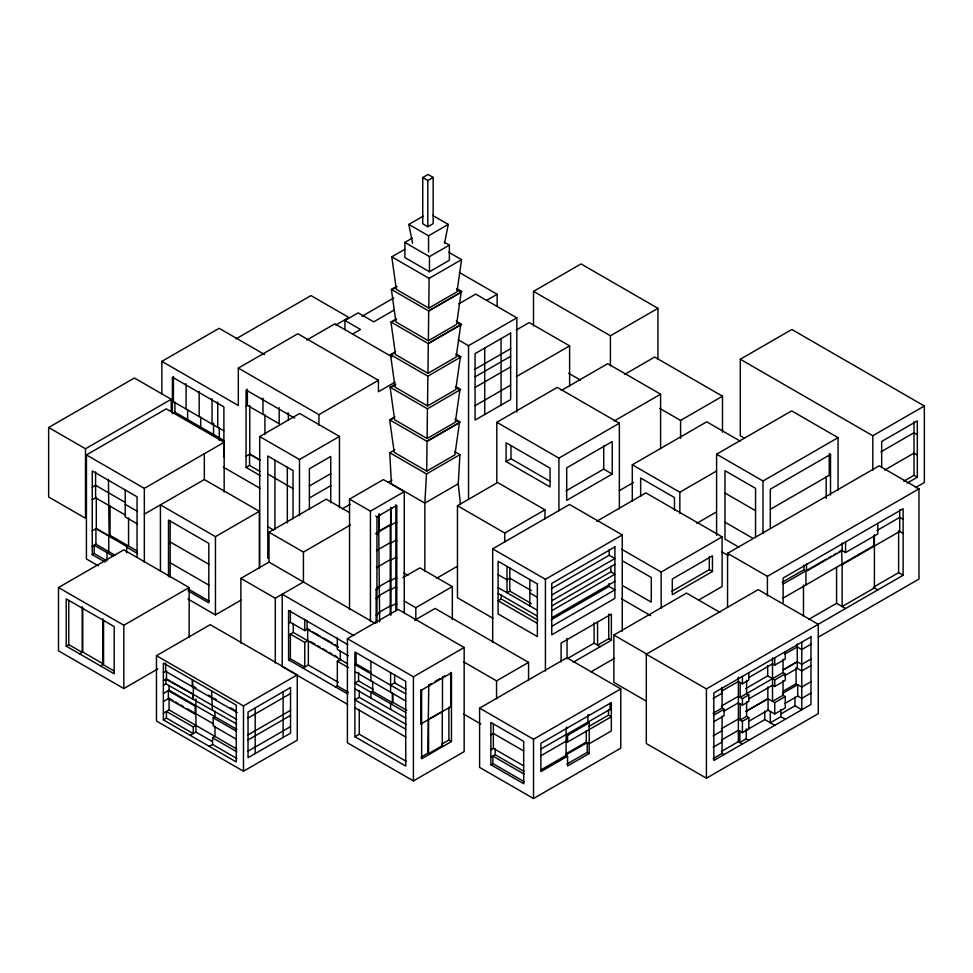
<?xml version="1.0" encoding="UTF-8"?>
<svg xmlns="http://www.w3.org/2000/svg" width="973" height="973" viewBox="0 0 973 973"><rect width="100%" height="100%" fill="white"/><g stroke="black" fill="none" stroke-linecap="round" stroke-linejoin="round"><path stroke-width="1.46" d="M394.88 416.845L389.686 419.849L394.235 452.384L426.697 471.127L427.013 441.389L459.463 422.659L455.437 420.336M395.306 384.238L390.112 387.242L394.661 419.789L427.111 438.519L427.439 408.794L460.764 389.443L455.51 386.415M395.719 351.642L390.526 354.634L395.074 387.181L427.536 405.923L427.852 376.186L461.178 356.836L455.936 353.807M396.145 319.035L390.951 322.027L395.5 354.573L427.962 373.316L428.278 343.578L460.728 324.848L456.69 322.525M396.558 286.427L391.377 289.431L395.926 321.978L428.375 340.708L428.692 310.983L461.141 292.241L457.115 289.918M404.768 249.331L391.791 256.823L396.339 289.37L428.801 308.113L429.117 278.375L461.567 259.645L448.699 252.214M454.671 451.618L459.925 454.646L426.502 473.948L424.836 503.114L424.836 571.419M460.497 504.586L458.247 483.812L459.925 454.646M461.567 259.645L457.018 291.815L428.801 308.113M461.141 292.241L456.592 324.423L428.375 340.708M460.728 324.848L456.167 357.03L427.962 373.316M459.463 422.659L454.914 454.841L426.697 471.127M444.552 243.226L448.261 224.422L432.499 215.313M422.744 177.56L428.084 174.471L433.155 177.402L433.155 223.668L427.816 226.758L422.744 223.826L422.744 177.56L427.816 180.492L433.155 177.402M161.871 394.26L161.871 361.372L219.156 328.302L264.51 354.488M171.236 399.283L85.502 448.784L85.502 518.268L48.65 496.996L48.65 427.5L134.396 377.998L171.236 399.283L171.236 411.36M412.552 243.226L408.842 224.422L423.291 216.079M236.05 338.859L310.983 295.597L348.857 317.466L335.709 325.055M444.211 242.131L449.38 245.111L449.38 260.241L429.458 271.747L404.877 257.553L404.877 242.423L412.357 238.105M408.842 224.422L428.558 235.794L448.261 224.422M185.077 384.457L186.098 383.861L186.098 409.049M172.403 402.323L173.425 401.727L223.729 430.771M404.877 242.423L429.458 256.617L449.38 245.111M98.273 565.812L86.427 558.976L86.427 454.938L166.261 408.842L224.167 442.277L224.167 492.034M161.871 361.372L238.324 405.522L238.324 368.11L297.835 333.751L378.424 380.285L378.424 391.742L395.026 382.158M198.151 391.997L199.173 391.414L199.173 416.602M224.045 440.55L174.933 412.199L172.403 413.671L172.403 377.135L223.899 406.872L223.899 457.249M391.851 289.699L397.033 286.707M306.775 340.051L334.87 323.839L392.058 356.86M344.941 329.592L344.941 320.506L358.173 312.868L373.729 321.856L393.98 310.168M211.032 399.429L212.053 398.845L212.053 424.033M362.114 316.237L393.712 297.993M186.293 420.287L187.619 419.521L187.619 409.597M216.724 402.725L217.745 402.129L217.745 427.317M352.822 333.934L360.509 329.494L344.941 320.506M92.253 487.218L95.585 485.296L125.699 502.676M199.368 427.828L200.693 427.074L200.693 417.137M246.06 406.142L247.385 405.376L279.19 423.741L279.19 407.626M391.426 322.306L396.619 319.314M261.664 399.027L262.99 398.261L262.99 414.389M92.253 499.745L95.585 497.811L125.699 515.204M212.236 435.272L213.561 434.505L213.561 423.158M428.606 310.922L462.029 291.632L456.775 288.604M217.94 438.555L219.266 437.789M458.757 303.904L475.724 294.101L516.821 317.83L516.821 412.029M86.427 454.938L144.332 488.373L224.167 442.277M287.047 413.683L288.373 412.917L288.373 420.251M391 354.914L394.904 352.664M486.67 300.341L497.142 294.296L497.142 306.41M92.253 530.808L96.303 528.473L109.134 535.88L108.417 479.385M259.694 566.882L259.694 436.561L299.684 413.476L339.468 436.439L339.468 507.663M428.181 343.53L461.603 324.24L456.349 321.199M144.332 514.17L204.318 479.543L259.353 511.311L259.353 568.475M246.06 456.191L249.769 454.05L260.168 460.059M137.12 550.986L110.046 535.345L108.757 536.099L108.757 551.63L107.018 552.64L107.018 559.548M238.324 368.11L318.925 414.644L378.424 380.285M533.508 325.931L533.508 291.365L581.039 263.926L657.943 308.332L657.943 359.426M92.253 546.34L95.926 544.223L114.936 555.194M137.059 556.678L137.059 496.802L92.253 470.932L92.253 554.646L94.186 553.528L107.018 560.934M294.637 418.074L246.06 390.015L246.06 467.429L249.538 465.41L259.949 471.419M390.587 387.509L395.78 384.517M458.259 339.772L468.536 345.707L516.821 317.83M126.587 552.822L126.587 547.179L128.558 546.035L128.558 517.928M157.796 668.925L123.826 688.543L58.489 650.828L58.489 587.546L123.826 549.83L189.151 587.546L189.151 637.266M516.201 330.066L529.203 322.562L569.619 345.889L569.619 386.147M259.694 436.561L299.477 459.524L339.468 436.439M168.511 542.91L170.178 541.949L209.171 564.462M475.079 369.205L510.643 348.675M390.161 420.117L394.053 417.867M475.079 376.867L510.643 356.337M427.536 405.923L455.753 389.626L460.302 357.456L456.276 355.121M168.511 563.732L170.178 562.771L209.171 585.284M160.423 571.078L160.423 504.878L215.459 536.646L259.353 511.311M475.079 387.449L510.643 366.906M309.39 485.989L330.747 473.656M516.298 376.673L569.619 345.889M309.39 498.018L330.747 485.685M458.247 483.812L424.836 503.114L391.414 483.812L389.747 452.725L394.88 449.757M475.079 405.68L510.643 385.15M66.213 646.121L114.194 673.815L114.194 626.588L66.213 598.881L66.213 646.121L68.779 644.625L82.182 652.36L82.182 606.617M427.111 438.519L455.328 422.233L459.876 390.051L455.851 387.728M375.201 623.438L268.998 562.126L268.998 532.219L326.259 499.149L349.21 512.406M426.928 441.341L460.338 422.051L455.096 419.01M533.508 291.365L610.412 335.77L657.943 308.332M58.489 587.546L123.826 625.262L189.151 587.546M79.604 653.856L82.754 652.044L103.564 664.06L103.564 619.777M349.538 609.56L349.538 499.125L383.362 479.592L404.257 491.657L404.257 613.026M342.399 508.745L350.231 504.233M388.057 482.389L391.973 480.127M496.826 482.401L496.826 422.282L557.274 387.388L619.363 423.231L619.363 508.903M561.312 390.477L607.736 363.671L660.606 394.199L660.606 448.675M240.866 643.202L240.866 578.376L268.998 562.126M100.426 665.873L103.564 664.06M349.538 499.125L370.433 511.19L404.257 491.657M268.998 532.219L303.43 552.092L350.28 525.043M375.7 516.091L376.952 516.821L396.789 505.364L396.789 609.974M624.532 374.447L654.659 357.055L722.501 396.218L722.501 432.17M187.947 599.003L215.459 614.887L241.28 599.976M156.471 655.693L210.241 624.654L297.264 674.885L297.264 740.173L243.481 771.224L156.471 720.993L156.471 655.693L243.481 705.936L297.264 674.885M379.665 621.881L378.752 531.27L390.246 524.642L391 525.079L395.853 522.282L396.789 522.829M506.094 461.567L550.061 486.95L550.061 468.147L506.094 442.764L506.094 461.567L510.983 458.745L549.769 481.149M240.866 578.376L275.286 598.249L303.43 582L303.43 552.092M163.367 672.659L166.505 670.835L166.505 678.911L236.84 719.521M376.417 550.596L390.246 542.606L391 543.043L395.853 540.246L396.789 540.793M492.934 618.256L457.456 597.775L457.456 505.729L497.641 482.523L544.941 509.84L544.941 518.889M163.367 680.735L166.505 678.911M614.182 421.005L660.606 394.199M163.367 685.308L165.909 683.849L236.84 724.107M496.826 422.282L558.916 458.125L619.363 423.231M376.417 567.66L390.246 559.67L391 560.107L395.853 557.31L396.789 557.857M744.223 438.045L740.295 435.77L740.295 359.244L791.84 329.482L924.35 405.984L924.35 482.511L915.325 487.728M163.367 693.542L169.083 690.234L236.853 729.361M288.58 623.328L290.368 622.294L304.756 630.613L307.675 628.923L310.278 630.431M163.367 701.569L169.083 698.273L172.914 700.487M195.889 687.802L193.335 686.33L192.435 686.853L192.435 680.005M288.58 635.126L293.274 632.414L347.592 663.781M376.417 588.118L390.246 580.139L391 580.577L395.853 577.78L396.789 578.327M165.909 683.849L165.909 679.263L193.335 694.406M376.15 622.44L376.15 589.322L379.665 587.303M163.367 713.221L169.083 709.925L236.853 749.052M402.919 577.67L419.862 567.879L452.323 586.622L452.323 619.619M659.706 408.368L680.577 420.421L722.501 396.218M163.367 719.874L236.269 761.956L236.269 705.157L163.367 663.063L163.367 719.874L166.432 718.098L193.262 733.593L193.262 726.94L166.432 711.458L166.432 718.098M565.982 490.915L603.71 469.132L612.236 474.058L612.236 441.56L566.7 467.855L566.7 500.341L612.236 474.058M304.756 642.411L304.756 667.101L290.368 658.794L290.368 634.104L304.756 642.411L307.675 640.733L307.675 628.923M195.914 713.768L195.196 714.182L168.365 698.687L168.365 690.648L195.196 706.143L195.914 705.729M457.456 505.729L504.768 533.034L544.941 509.84M347.787 644.625L288.58 610.448L288.58 659.816L290.368 658.794M632.292 501.131L632.292 464.778L706.739 421.808L740.137 441.085M436.585 578.29L457.468 566.237M492.679 642.156L492.679 548.845L569.521 504.476L622.27 534.931L622.27 631.258M193.262 726.94L195.914 725.42M347.41 638.677L398.152 609.378L464.157 647.495L464.157 751.618L413.416 780.918L347.41 742.8L347.41 638.677L413.416 676.794L464.157 647.495M236.317 739.188L213.184 725.834L213.184 717.794L214.997 716.748L214.997 711.263M302.968 668.123L308.356 665.021L338.324 682.328M190.197 735.357L195.914 732.061L212.455 741.608M404.257 601.034L415.812 607.699L452.323 586.622M619.339 490.66L633.52 482.474M348.346 692.265L337.327 685.904L337.327 661.214L340.927 659.147M414.62 620.263L435.101 608.429L528.57 662.394L528.57 680.297M236.998 758.575L212.576 744.479L212.576 737.826L214.997 736.427L214.997 726.235M248.042 718.074L290.526 693.542M596.631 521.333L645.902 492.897L722.1 536.889L722.1 586.524L698.76 599.988M209.28 746.376L212.576 744.479M716.602 535.369L716.602 454.209L791.669 410.874L838.057 437.655L838.057 490.258M370.895 672.379L356.118 663.854L354.902 664.559L405.729 693.895M248.042 734.883L290.526 710.351M335.551 686.938L337.327 685.904M248.042 739.954L290.526 715.423M632.292 464.778L679.823 492.229L716.396 471.114M531.343 603.552L509.803 591.122L507.006 592.739L507.006 566.408M373.352 689.468L358.575 680.942L354.902 683.058L405.729 712.406M537.838 620.117L501.217 598.979L498.115 600.767L537.351 623.413M492.679 548.845L545.427 579.3L622.27 534.931M248.042 751.18L290.526 726.649M406.179 724.423L359.256 697.337L354.902 699.855L405.729 729.203M392.338 692.654L392.338 702.664L372.659 691.292L370.908 692.302L370.908 698.042M551.338 588.665L609.207 555.255L614.887 558.538L551.752 594.99M390.599 685.162L394.649 682.827L405.996 689.37M551.752 600.779L614.887 564.328M716.602 454.209L762.99 481.003L838.057 437.655M551.606 606.045L610.801 571.869L614.887 574.24L551.752 610.679M696.802 523.304L716.396 512.005M406.775 710.339L392.91 702.336L390.599 703.674L390.599 709.414M421.054 757.128L427.828 753.211L428.777 685.053L431.27 683.618M435.004 681.465L439.991 678.582M443.238 746.279L442.289 745.732L428.582 753.649L428.582 719.302L442.484 711.494L442.484 677.147L444.831 675.785M421.625 690.064L451.472 672.83L451.472 741.535L421.625 758.758L421.625 690.064L420.871 689.626L420.871 723.973L421.625 724.411M830.516 495.05L830.516 454.415L770.3 489.176L770.3 528.351M551.752 617.794L614.887 581.355M551.107 619.862L608.976 586.451L614.887 589.857L551.752 626.308M740.295 359.244L872.805 435.746L924.35 405.984M354.902 736.731L405.729 766.067L405.729 681.368L354.902 652.019L354.902 736.731L359.256 734.214L406.179 761.3M621.747 549.307L661.166 572.063L722.1 536.889M770.361 509.293L829.276 475.274L830.516 476.004M880.893 451.861L913.988 432.754L917.32 434.676M420.871 723.973L450.706 706.751L451.472 707.176M463.647 661.871L496.558 680.869L528.57 662.394M727.561 607.468L727.561 553.333L879.13 465.824L918.974 488.835L918.974 579.057L818.366 637.145M671.759 591.365L709.317 569.679L712.455 571.492L712.455 555.838L672.307 579.02L672.307 594.673L712.455 571.492M884.712 470.02L913.988 453.114L917.32 455.048M479.592 708.137L566.845 657.76L620.774 688.896L620.774 748.152L533.52 798.529L479.592 767.393L479.592 708.137L533.52 739.273L620.774 688.896M600.207 646.68L594.102 643.153L567.077 658.77L567.004 638.446M645.938 700.937L613.854 682.414L613.854 635.053L686.524 593.092L719.898 612.358M561.093 661.993L561.093 643.104L611.385 614.072L611.385 640.222L608.733 638.689L597.556 645.148L597.556 621.905M573.17 662.285L611.385 640.222M441.839 744.114L448.894 740.052L451.472 741.535M903.795 481.197L913.988 475.323L917.32 477.244L917.32 420.871L881.684 441.45L881.684 466.894M907.128 483.119L917.32 477.244M591.012 671.881L614.462 658.344M490.854 734.895L493.36 733.46L523.571 750.901M727.561 553.333L767.405 576.344L918.974 488.835M646.303 654.221L758.174 589.626L818.281 624.325L818.281 713.623L706.41 778.218L646.303 743.518L646.303 654.221L706.41 688.92L706.41 778.218M490.854 749.83L493.36 748.383L523.571 765.824M782.292 582.231L803.966 569.728L806.508 571.187L842.144 550.621L842.144 543.043M782.985 584.104L805.936 570.859L805.936 584.919M807.213 570.129L826.308 559.098M828.85 557.638L831.392 556.167M833.934 554.695L836.488 553.223M839.03 551.752L841.572 550.292L845.549 552.579L877.804 533.958L877.804 523.365M876.928 530.528L899.709 517.381L903.126 519.339M490.854 757.213L495.172 754.72L524.07 771.407M490.854 764.754L523.693 783.715L523.693 741.377L490.854 722.428L490.854 764.754L492.861 763.598L524.386 781.793M782.985 598.176L873.827 545.731L873.827 535.88M841.572 550.292L842.144 564.681L899.709 531.44L899.709 509.803M540.696 749.161L566.104 734.506L567.575 735.357L589.2 722.866L589.2 753.491L567.575 765.982L567.575 756.228L565.605 755.097L587.23 742.606L587.23 752.36L566.882 764.109M566.286 734.615L610.059 709.341L611.348 710.083M588.969 726.405L608.502 715.131L611.348 716.773L567.575 742.034L566.104 741.183L540.696 755.851M565.933 753.807L586.281 742.058L589.2 743.749L611.348 730.954L611.348 702.579L540.903 743.25L540.903 771.625L567.575 756.228M540.696 770.044L566.104 755.376L566.104 728.497M808.575 619.485L836.573 603.321L845.549 608.502M874.569 586.549L898.614 572.659L903.126 575.262L706.41 688.92M784.53 654.257L797.215 646.936L801.764 649.55L810.959 644.248M721.334 691.304L738.373 681.477L742.423 683.812L748.833 680.115L748.833 672.732M749.186 677.33L772.513 663.866L774.739 665.155L785.272 659.074L785.272 651.691M713.1 698.432L722.075 693.25M745.671 688.604L767.697 675.882L774.739 679.957L785.272 673.875L785.272 680.431L774.739 686.5L772.513 685.211L749.186 698.675M783.265 669.789L797.215 661.737L801.764 664.352L810.959 659.037M783.374 669.85L797.325 661.798M721.334 706.106L738.373 696.279L742.423 698.614L748.833 694.917L748.833 701.46L742.423 705.17L738.373 702.822L723.961 711.141M785.272 673.875L783.034 672.586L740.185 697.325L740.185 682.523M713.1 713.233L722.075 708.04L724.082 709.208L724.082 715.751L713.817 721.674M713.817 715.131L724.082 709.208M784.652 675.676L797.325 668.354L797.215 643.98M810.959 665.593L801.764 670.908L796.084 667.624L796.084 683.764L783.399 691.085M745.829 711.385L767.855 698.663L774.739 702.64L785.272 696.559L785.272 707.906L774.739 713.987L768.074 710.144L748.651 721.358M746.06 711.506L768.074 698.796L768.074 710.144M721.334 728.801L738.373 718.962L742.423 721.309L748.833 717.6L748.833 728.947L742.423 732.645L738.373 730.309L721.334 740.137M782.487 693.494L797.702 684.7L797.702 696.048L785.029 703.37M748.833 717.6L746.595 716.31L740.185 720.02L740.185 703.88M785.272 696.559L783.034 695.269L772.513 701.351L772.513 657.955M713.1 735.916L722.075 730.735M810.959 681.732L801.764 687.047L796.084 683.764M713.1 747.264L722.075 742.083M745.354 730.796L764.778 719.582L774.739 725.335M810.959 693.08L801.764 698.395L797.702 696.048M781.027 713.878L794.977 705.826L801.764 709.731L801.764 642.168M785.272 719.254L780.845 716.7L770.312 722.781L770.312 711.433M721.334 751.484L738.373 741.657L742.423 743.992M748.833 740.295L746.255 738.799L739.845 742.508L739.845 731.161M713.1 758.612L722.075 753.43L724.082 754.586M829.276 453.686L830.516 454.415M459.317 272.452L497.142 294.296M903.126 533.411L898.614 530.808L898.614 572.659M391.791 256.823L429.117 278.375M873.304 545.427L874.399 546.06M568.706 373.304L580.431 380.078M391.377 289.431L428.692 310.983M724.994 493.043L755.559 510.691M873.304 587.278L877.804 589.881M390.951 322.027L428.278 343.578M724.994 522.209L753.005 538.373M739.006 547.227L724.994 539.151L724.994 470.713L755.559 488.349L755.559 536.938M390.526 354.634L427.852 376.186M721.759 551.861L728.193 555.583M390.112 387.242L427.439 408.794M389.686 419.849L427.013 441.389M622.647 560.959L651.278 577.5L651.278 602.153L622.647 585.624M389.747 452.725L426.502 473.948M621.747 598.942L650.645 615.629M748.833 694.917L746.595 693.627L746.595 680.297M613.854 635.053L647.215 654.318M390.659 507.407L391.949 508.149M531.343 590.623L509.803 578.193L507.006 579.811L498.115 574.678M529.799 592.971L537.351 597.325M378.752 531.27L379.166 514.048L380.455 514.79M498.115 587.607L537.351 610.253M498.115 593.433L537.351 616.079M259.949 460.193L249.538 454.184L249.538 465.41M376.952 534.286L375.7 533.557L390.659 524.873L390.659 508.867M267.782 474.021L293.031 488.604M246.06 467.429L260.363 475.688M223.376 467.149L260.022 488.3M403.941 573.012L407.857 575.274M396.789 587.4L395.853 586.853L391 589.65L390.246 589.212L378.752 595.841L379.665 596.364L376.15 598.395L376.952 598.857M267.782 526.673L273.729 530.115M376.15 589.322L376.952 589.784M396.789 604.087L395.853 603.552L391 606.337L390.246 605.899L378.752 612.54L379.665 613.063L376.15 615.094L376.952 615.544M587.911 714.62L589.2 715.362M589.2 722.866L587.911 722.124L587.911 716.116M48.65 427.5L85.502 448.784M566.286 727.111L567.575 727.853M587.23 752.36L589.2 753.491M442.484 677.147L443.238 677.585M353.99 635.685L282.219 594.248L282.219 666.627L347.47 704.294M125.225 504.367L137.461 511.433M428.777 685.053L429.531 685.491M137.461 523.961L125.225 516.894L125.225 489.577M463.647 714.085L480.771 723.973M312.88 631.939L320.701 636.451M323.304 637.947L332.425 643.214M335.04 644.722L337.643 646.23M338.373 647.313L307.103 629.251L307.103 620.665M348.346 655.778L337.327 649.417L337.327 637.96M310.959 641.839L314.863 644.09M317.478 645.598L320.081 647.106M322.683 648.614L326.6 650.864M329.202 652.372L331.805 653.88M334.408 655.376L337.023 656.884M337.327 661.214L348.346 667.575M354.902 671.625L405.729 700.974M524.386 774.253L492.861 756.057L492.861 763.598M127.268 546.777L95.926 528.692L95.926 544.223M126.587 547.179L137.607 553.528M188.373 589.115L209.171 601.119M188.008 590.818L208.806 602.834L208.806 543.36L168.511 520.093L168.511 576.685M354.902 688.811L405.729 718.147M113.184 556.191L94.186 545.221L94.186 553.528M288.58 659.816L347.787 694.004M92.253 554.646L105.084 562.053M354.902 707.699L405.729 737.048M427.828 753.211L429.531 754.197M208.599 695.148L211.153 696.607M213.707 698.091L216.274 699.575M230.419 707.736L235.551 710.704M237.327 712.65L165.605 671.358L165.605 663.148M213.184 717.794L236.317 731.149M175.468 701.959L178.023 703.43M180.589 704.914L183.143 706.386M186.974 708.599L213.719 724.046M114.109 670.981L102.846 664.474L102.846 618.719M212.576 737.826L236.998 751.934M913.988 421.71L913.988 475.323M903.126 575.262L903.126 508.745L783.143 578.023L783.143 602.676M874.399 534.809L874.399 587.911L842.144 606.532L842.144 564.681M872.805 435.746L872.805 470.263M845.549 541.985L845.549 552.579M836.573 567.441L836.573 603.321M829.276 455.133L829.276 475.274M826.162 476.417L826.162 498.407M806.508 563.622L806.508 571.187M803.966 565.179L803.966 569.728M803.479 584.992L803.479 616.383M794.977 697.313L794.977 705.826M783.034 659.268L783.034 672.586M783.034 680.601L783.034 695.269M780.845 709.609L780.845 716.7M774.739 657.772L774.739 665.155M774.739 679.957L774.739 686.5M774.739 702.64L774.739 713.987M767.855 686.926L767.855 698.663M767.697 665.532L767.697 675.882M767.405 576.344L767.405 595.89M764.778 711.068L764.778 719.582M762.99 481.003L762.99 533.593M746.595 701.642L746.595 716.31M746.255 728.874L746.255 738.799M742.423 676.43L742.423 683.812M742.423 698.614L742.423 705.17M742.423 721.309L742.423 732.645M738.373 677.05L738.373 741.657M722.075 687.339L722.075 708.04M722.075 716.067L722.075 753.43M709.317 556.872L709.317 569.679M680.577 420.421L680.577 438.397M679.823 492.229L679.823 513.428M674.459 510.253L674.459 497.544L640.648 478.011L640.648 496.376M661.166 572.063L661.166 608.161M610.801 566.213L610.801 571.869M610.412 335.77L610.412 365.824M610.059 703.333L610.059 709.341M609.207 549.465L609.207 555.255M608.976 583.618L608.976 586.451M608.733 613.987L608.733 638.689M608.502 709.779L608.502 715.131M603.71 445.512L603.71 469.132M594.102 622.817L594.102 643.153M586.281 730.711L586.281 742.058M567.575 735.357L567.575 742.034M558.916 458.125L558.916 510.728M545.427 579.3L545.427 671.115M533.52 739.273L533.52 798.529M529.799 579.567L529.799 605.899M510.983 445.731L510.983 458.745M509.803 567.77L509.803 591.122M504.768 533.034L504.768 542.095M501.071 338.628L501.071 405.072M501.217 594.576L501.217 598.979M496.558 680.869L496.558 698.772M495.172 748.809L495.172 754.72M493.36 723.754L493.36 748.383M484.724 348.066L484.724 414.498M468.536 345.707L468.536 499.173M450.706 672.392L450.706 706.751M448.894 707.189L448.894 740.052M442.289 711.385L442.289 745.732M429.458 256.617L429.458 271.747M428.558 235.794L428.558 252.019M427.816 180.492L427.816 226.758M415.812 607.699L415.812 619.692M413.416 676.794L413.416 780.918M395.853 504.817L395.853 610.898M394.649 674.471L394.649 682.827M392.91 693.761L392.91 702.336M391 507.614L391 615.167M390.599 672.623L390.599 692.229M390.246 524.642L390.246 614.729M379.202 514.072L379.202 531.538M376.952 516.821L376.952 622.902M372.659 681.295L372.659 691.292M370.908 661.263L370.908 680.869M370.433 511.19L370.433 621.625M359.256 690.429L359.256 697.337M359.256 709.536L359.256 734.214M358.575 672.367L358.575 680.942M356.118 652.713L356.118 663.854M340.246 650.682L340.246 659.536M330.747 502.859L330.747 456.446L309.39 468.779L309.39 509.463M318.925 414.644L318.925 425.25M308.356 640.331L308.356 665.021M304.756 619.156L304.756 630.613M299.477 459.524L299.477 515.593M293.274 623.571L293.274 632.414M293.031 518.694L293.031 470.591L267.782 456.009L267.782 558.247M290.368 610.849L290.368 622.294M287.315 467.283L287.315 522.915M283.107 691.815L283.107 737.473M275.286 598.249L275.286 663.087M274.921 460.132L274.921 529.288M264.924 414.79L264.924 434.505M255.194 707.93L255.194 753.576M249.769 405.51L249.769 454.05M247.385 389.261L247.385 405.376M243.481 705.936L243.481 771.224M219.266 427.865L219.266 440.562M215.459 536.646L215.459 614.887M212.418 709.998L211.627 690.952M204.318 453.734L204.318 479.543M195.914 698.869L195.914 732.061M195.196 706.143L195.196 714.182M193.335 686.33L193.335 698.991M192.739 694.758L192.739 699.332M192.545 679.932L192.545 686.792M174.933 402.275L174.933 412.199M173.425 376.539L173.425 401.727M170.178 520.555L170.178 577.159M169.083 686.123L169.083 690.234M169.083 698.273L169.083 709.925M144.332 488.373L144.332 562.321M123.826 625.262L123.826 688.543M110.046 505.765L110.046 535.345M96.303 497.398L96.303 528.473M95.585 471.978L95.585 497.811M82.754 607.76L82.754 652.044M68.779 600.353L68.779 644.625M510.643 333.094L475.079 353.625L475.079 420.068L510.643 399.538L510.643 333.094M290.526 687.522L248.042 712.054L248.042 757.712L290.526 733.18L290.526 687.522M614.887 546.948L551.752 583.399L551.752 634.822L614.887 598.371L614.887 546.948M810.959 636.853L713.817 692.946L713.817 760.509L810.959 704.428L810.959 636.853M537.351 583.934L498.115 561.275L498.115 613.927L537.351 636.585L537.351 583.934"/></g></svg>
